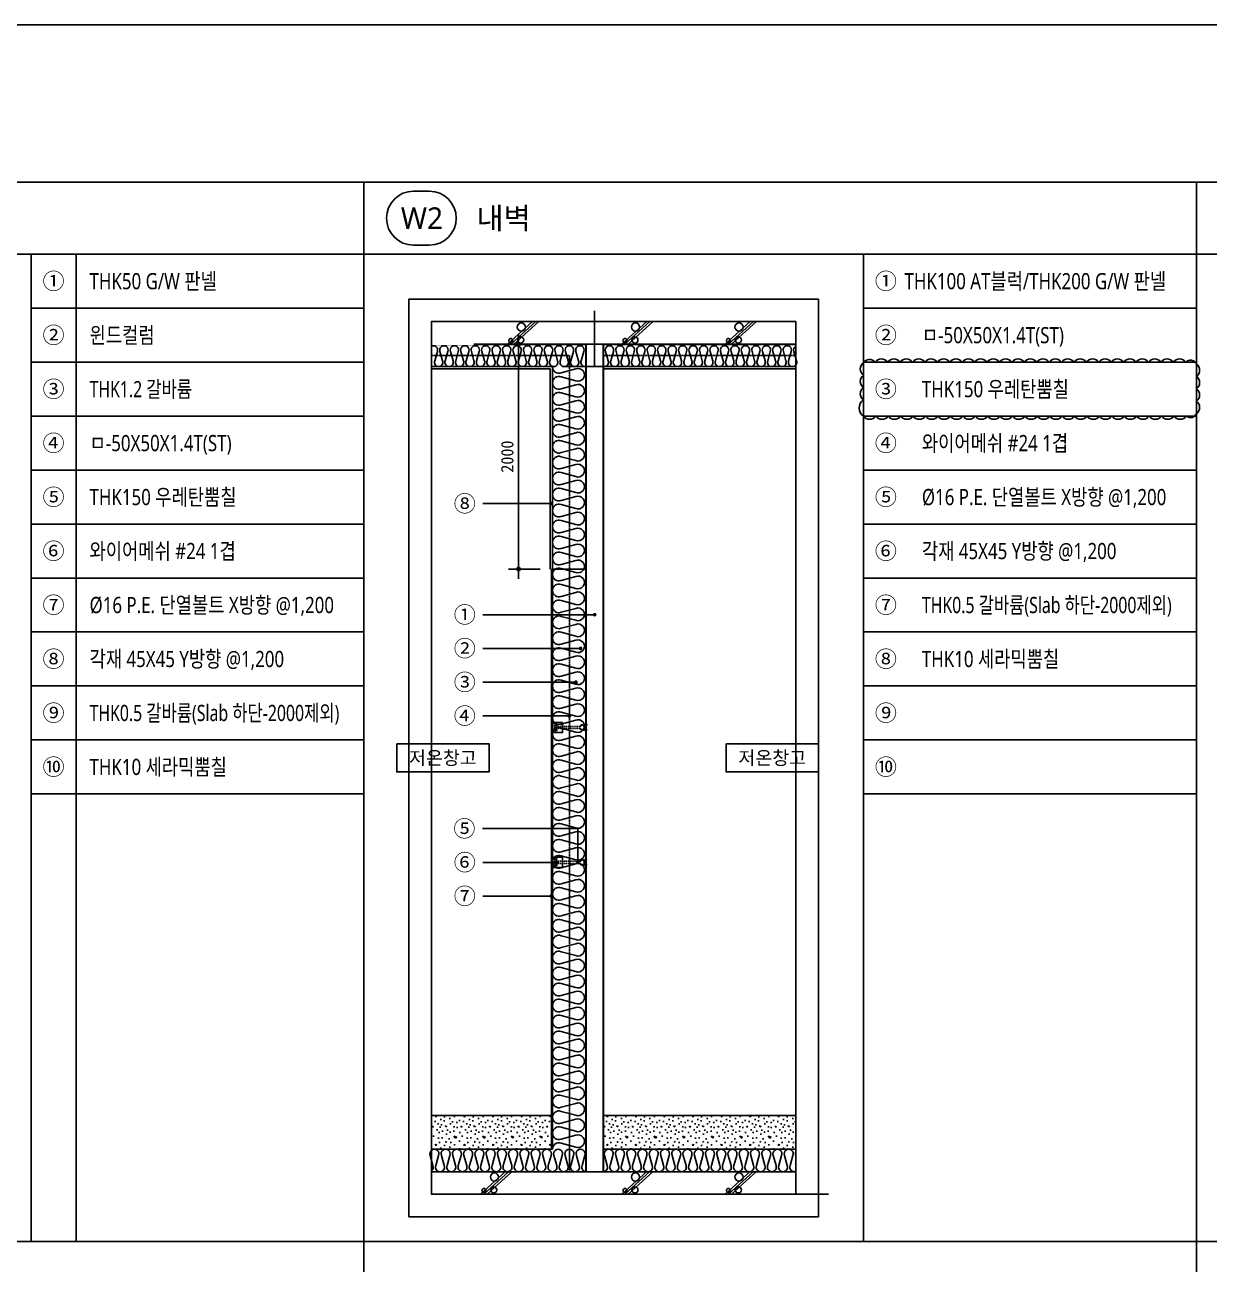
# Model space of a CAD drawing. Header units: millimetres. Extents: x 1008970 to 1091919, y 939088 to 948574.
# Drawn here: x 1048671 to 1053438, y 943352 to 948343 of the extents above; entities that cross this region are included whole.
import ezdxf
from ezdxf.enums import TextEntityAlignment as Align

# ---------------------------------------------------------------- set-up
doc = ezdxf.new("R2010")
doc.units = ezdxf.units.MM
doc.header["$LTSCALE"] = 5
doc.header["$MEASUREMENT"] = 0
doc.header["$PDSIZE"] = -10
doc.linetypes.add('HIDDEN', pattern=[0.375, 0.25, -0.125])
doc.linetypes.add('JIS_02_0.7', pattern=[1.35, 0.75, -0.6])
doc.layers.get('0').update_dxf_attribs({"linetype": 'CONTINUOUS'})
doc.layers.get('Defpoints').update_dxf_attribs({"color": 153, "linetype": 'CONTINUOUS'})
for name, color, linetype in [('0612_ACL WALL', 4, 'CONTINUOUS'), ('5TXT', 7, 'CONTINUOUS'), ('AA-AXIS-DIM7', 7, 'CONTINUOUS'), ('CON', 2, 'CONTINUOUS'), ('DIM', 7, 'CONTINUOUS'), ('FIN', 5, 'CONTINUOUS'), ('HATCH', 9, 'CONTINUOUS'), ('TEXT', 7, 'CONTINUOUS'), ('WALL3', 3, 'CONTINUOUS'), ('단열재', 11, 'CONTINUOUS'), ('볼트', 253, 'JIS_02_0.7')]:
    doc.layers.add(name, color=color, linetype=linetype)
doc.layers.add('REV-202205', color=20, linetype='CONTINUOUS', lineweight=25)
doc.styles.add('MG', font='malgun.ttf')
doc.styles.add('돋움', font='')
doc.styles.add('맑은고딕', font='malgun.ttf')
doc.styles.add('한글', font='malgun.ttf')
doc.styles.get('돋움').set_extended_font_data('DotumChe')
doc.dimstyles.new('DIM_5', dxfattribs={"dimscale": 5, "dimtxt": 3, "dimasz": 1, "dimexe": 2, "dimexo": 2, "dimgap": 1, "dimtad": 1, "dimdec": 0, "dimzin": 0, "dimdsep": 46, "dimtxsty": 'MG', "dimblk1": 'DIMDOT', "dimblk2": 'DIMDOT', "dimsah": 1, "dimcen": 0.09, "dimdle": 2, "dimclrd": 7, "dimclre": 7, "dimclrt": 3, "dimadec": 0, "dimazin": 0, "dimtfac": 1, "dimtdec": 0, "dimtix": 1, "dimtmove": 2, "dimatfit": 3, "dimldrblk": 'DIMDOT', "dimfxl": 2, "dimtolj": 1, "dimtzin": 0, "dimarcsym": 0})
doc.dimstyles.new('SDIM', dxfattribs={"dimscale": 10, "dimtxt": 2.5, "dimasz": 1, "dimexe": 2, "dimexo": 2, "dimgap": 1, "dimtad": 1, "dimdsep": 46, "dimtxsty": '돋움', "dimblk1": '_RXDOT', "dimblk2": '_RXDOT', "dimsah": 1, "dimcen": 3, "dimclrd": 7, "dimclre": 7, "dimclrt": 3, "dimadec": 0, "dimazin": 0, "dimtfac": 1, "dimtix": 1, "dimtmove": 2, "dimatfit": 3, "dimfxl": 1, "dimtolj": 1, "dimtzin": 0, "dimarcsym": 0})
pattern_1 = [(0, (1041713.54, 997929.28), (0, 114.99414), [0, -114.99414]), (0, (1041714.69, 997889.03), (0, 114.99414), [0, -114.99414]), (0, (1041718.14, 997951.13), (0, 114.99414), [0, -114.99414]), (338.1986, (1041658.346, 997915.479), (344.9824405, -114.994126), [12.38521, -606.87718]), (216.8699, (1041669.846, 997910.879), (344.9824, 229.988287), [5.7497, -569.22098]), (130.6013, (1041665.246, 997907.429), (574.9707303, -689.9647053), [10.60188, -1049.59162]), (206.5651, (1041627.3, 997893.63), (-114.99404, -114.994287), [2.57138, -254.56332]), (326.3099, (1041624.998, 997892.48), (229.988222, -114.99429), [4.14623, -410.4711]), (108.4349, (1041628.448, 997890.18), (-114.993953, 229.988323), [3.63646, -360.00697]), (225, (1041700.89, 997882.13), (-2e-14, -114.99417), [4.87874, -157.74746]), (0, (1041697.44, 997878.68), (114.99414, 114.99414), [6.89965, -108.0945]), (135, (1041704.34, 997878.68), (-114.99417, 8e-15), [4.87874, -157.74746]), (251.5651, (1041687.095, 997955.727), (114.993953, 229.988323), [3.63646, -360.00697]), (0, (1041685.94, 997952.28), (114.99414, 114.99414), [5.7497, -109.24443]), (143.1301, (1041691.694, 997952.277), (-344.9824, 229.988287), [5.7497, -569.22098]), (213.6901, (1041626.148, 997956.876), (229.988222, 114.99429), [4.14623, -410.4711]), (341.5651, (1041622.698, 997954.577), (-229.988323, 114.993953), [7.27292, -356.3705]), (126.8699, (1041629.598, 997952.277), (229.988287, -344.9824), [5.7497, -569.22098]), (0, (1041659.5, 997952.28), (0, 114.99414), [0, -114.99414]), (0, (1041628.45, 997922.38), (0, 114.99414), [0, -114.99414]), (0, (1041660.65, 997879.83), (0, 114.99414), [0, -114.99414]), (0, (1041691.7, 997915.48), (0, 114.99414), [0, -114.99414]), (0, (1041658.35, 997935.03), (0, 114.99414), [0, -114.99414]), (0, (1041633.05, 997938.48), (0, 114.99414), [0, -114.99414]), (0, (1041643.4, 997931.58), (0, 114.99414), [0, -114.99414]), (0, (1041638.8, 997903.98), (0, 114.99414), [0, -114.99414]), (0, (1041611.2, 997908.58), (0, 114.99414), [0, -114.99414]), (0, (1041612.35, 997935.03), (0, 114.99414), [0, -114.99414]), (0, (1041608.9, 997960.33), (0, 114.99414), [0, -114.99414]), (0, (1041644.55, 997964.93), (0, 114.99414), [0, -114.99414]), (0, (1041669.85, 997969.53), (0, 114.99414), [0, -114.99414]), (0, (1041710.09, 997964.93), (0, 114.99414), [0, -114.99414]), (0, (1041682.5, 997929.28), (0, 114.99414), [0, -114.99414]), (0, (1041671, 997949.98), (0, 114.99414), [0, -114.99414]), (0, (1041680.2, 997894.78), (0, 114.99414), [0, -114.99414]), (0, (1041645.7, 997889.03), (0, 114.99414), [0, -114.99414]), (0, (1041680.2, 997863.73), (0, 114.99414), [0, -114.99414]), (0, (1041642.25, 997870.63), (0, 114.99414), [0, -114.99414]), (0, (1041605.45, 997867.18), (0, 114.99414), [0, -114.99414]), (0, (1041619.25, 997861.43), (0, 114.99414), [0, -114.99414]), (0, (1041620.4, 997877.53), (0, 114.99414), [0, -114.99414]), (0, (1041697.44, 997859.13), (0, 114.99414), [0, -114.99414]), (0, (1041711.24, 997906.28), (0, 114.99414), [0, -114.99414]), (0, (1041705.49, 997940.78), (0, 114.99414), [0, -114.99414]), (0, (1041652.6, 997857.98), (0, 114.99414), [0, -114.99414])]

# ---------------------------------------------------------------- blocks, each defined once
blk = doc.blocks.new('DIMDOT')
at = {"linetype": 'Continuous'}
blk.add_line((-2, 0), (2, 0), dxfattribs=at)
for radius in [0.5, 0.25]:
    blk.add_circle((0, 0), radius, dxfattribs=at)
blk = doc.blocks.new('zw$8367')
blk.add_line((1287, 5), (1287, 369))
blk.add_lwpolyline([(913, 374), (1287, 374), (1287, 0), (913, 0)], close=True)
at = {"layer": '볼트'}
for p, q in [((16, 292), (121, 284)), ((16, 268), (235, 268)), ((16, 106), (235, 106)), ((16, 82), (121, 90)), ((40, 243), (40, 131)), ((121, 284), (235, 284)), ((121, 203), (121, 171)), ((121, 90), (235, 90)), ((186, 106), (235, 106)), ((261, 228), (1125, 228)), ((261, 146), (1125, 146)), ((1125, 321), (1125, 53)), ((1125, 236), (1206, 236)), ((1125, 146), (1125, 228)), ((1125, 138), (1206, 138)), ((1133, 329), (1279, 329)), ((1133, 45), (1279, 45)), ((1141, 329), (1141, 45)), ((1157, 329), (1157, 45)), ((1173, 329), (1173, 45)), ((1190, 329), (1190, 45)), ((1206, 329), (1206, 45)), ((1206, 232), (1279, 232)), ((1206, 142), (1279, 142)), ((1287, 321), (1287, 240)), ((1287, 134), (1287, 53))]:
    blk.add_line(p, q, dxfattribs=at)
for centre, radius, start, end in [((16, 276), 16.2, 90, 165.5225), ((16, 284), 16.2, 194.4775, 270), ((16, 90), 16.2, 90, 165.5225), ((16, 98), 16.2, 194.4775, 270), ((64, 243), 24.3, 78.463, 180), ((64, 131), 24.3, 180, 281.537), ((56, 203), 64.9, 0, 78.463), ((56, 171), 64.9, 281.537, 0), ((186, 203), 64.9, 33.0557, 180), ((186, 171), 64.9, 180, 326.9443), ((235, 276), 8.11, 0, 90), ((235, 276), 8.11, 270, 0), ((235, 98), 8.11, 0, 90), ((235, 98), 8.11, 270, 0), ((261, 252), 24.3, 213.0557, 270), ((261, 122), 24.3, 90, 146.9443), ((1133, 321), 8.11, 90, 180), ((1133, 53), 8.11, 180, 270), ((1279, 321), 8.11, 0, 90), ((1279, 240), 8.11, 270, 0), ((1279, 134), 8.11, 0, 90), ((1279, 53), 8.11, 270, 0)]:
    blk.add_arc(centre, radius, start, end, dxfattribs=at)
blk = doc.blocks.new('_RXDOT')
at = {"color": 0, "linetype": 'ByBlock'}
blk.add_line((-1, 0), (2, 0), dxfattribs=at)
at = {"color": 0, "linetype": 'ByBlock', "const_width": 0.5}
blk.add_lwpolyline([(-0.25, 0, 1), (0.25, 0, 1)], format="xyb", close=True, dxfattribs=at)
blk = doc.blocks.new('*D29')
at = {"layer": 'Defpoints', "color": 0, "transparency": 16777216}
for p in [(1050658.1, 947056.8), (1050785.8, 947056.8), (1050785.8, 946151.3)]:
    blk.add_point(p, dxfattribs=at)
at = {"layer": 'DIM', "color": 7, "lineweight": -2, "transparency": 16777216}
for p, q in [((1050745.8, 947056.8), (1050618.1, 947056.8)), ((1050658.1, 946171.3), (1050658.1, 947036.8)), ((1050745.8, 946151.3), (1050618.1, 946151.3))]:
    blk.add_line(p, q, dxfattribs=at)
at = {"layer": 'DIM', "color": 7, "lineweight": -2, "transparency": 16777216, "xscale": 20, "yscale": 20, "zscale": 20}
for p, rotation in [((1050658.1, 947056.8), 90), ((1050658.1, 946151.3), 270)]:
    blk.add_blockref('_RXDOT', p, dxfattribs=dict(at, rotation=rotation))
at = {"layer": 'DIM', "color": 3, "transparency": 16777216, "insert": (1050613, 946604), "char_height": 50, "attachment_point": 5, "rotation": 90, "style": '돋움'}
blk.add_mtext('\\A1;2000', dxfattribs=at)

msp = doc.modelspace()

# ---------------------------------------------------------------- hatches: boundary and pattern name
at = {"layer": 'HATCH'}
h = msp.add_hatch(dxfattribs=at)
h.set_pattern_fill('CONC', color=256, scale=4.527328)
h.set_pattern_definition(pattern_1)
h.paths.add_polyline_path([(1050307.722, 943951.005), (1050307.722, 943815.185), (1050790.285, 943815.185), (1050790.285, 943951.005)])
h = msp.add_hatch(dxfattribs=at)
h.set_pattern_fill('CONC', color=256, scale=4.527328)
h.set_pattern_definition(pattern_1)
h.paths.add_polyline_path([(1051774.576, 943815.185), (1051774.576, 943951.005), (1051003.069, 943951.005), (1051003.069, 943815.185)])

# ---------------------------------------------------------------- linework, layer by layer
for p, q in [((1056967.213, 948342.513), (1042570.333, 948342.513)), ((1048695.993, 947418.938), (1048695.993, 943443.944)), ((1048877.086, 947418.938), (1048877.086, 943443.944)), ((1052046.216, 947418.938), (1052046.216, 943443.944)), ((1048695.993, 947201.626), (1050036.082, 947201.626)), ((1052046.216, 947201.626), (1053386.305, 947201.626)), ((1048695.993, 946984.314), (1050036.082, 946984.314)), ((1052046.216, 946984.314), (1053386.305, 946984.314)), ((1048695.993, 946767.003), (1050036.082, 946767.003)), ((1052046.216, 946767.003), (1053386.305, 946767.003)), ((1048695.993, 946549.691), (1050036.082, 946549.691)), ((1052046.216, 946549.691), (1053386.305, 946549.691)), ((1048695.993, 946332.379), (1050036.082, 946332.379)), ((1052046.216, 946332.379), (1053386.305, 946332.379)), ((1048695.993, 946115.067), (1050036.082, 946115.067)), ((1052046.216, 946115.067), (1053386.305, 946115.067)), ((1048695.993, 945897.756), (1050036.082, 945897.756)), ((1052046.216, 945897.756), (1053386.305, 945897.756)), ((1048695.993, 945680.444), (1050036.082, 945680.444)), ((1052046.216, 945680.444), (1053386.305, 945680.444)), ((1048695.993, 945463.132), (1050036.082, 945463.132)), ((1052046.216, 945463.132), (1053386.305, 945463.132)), ((1048695.993, 945245.82), (1050036.082, 945245.82)), ((1052046.216, 945245.82), (1053386.305, 945245.82))]:
    msp.add_line(p, q)
for points in [[(1056736.528, 939179.201), (1042864.794, 939179.201), (1042864.794, 947708.687), (1056736.528, 947708.687)], [(1050167.776, 945446.935), (1050539.252, 945446.935), (1050539.252, 945334.455), (1050167.776, 945334.455)], [(1051493.647, 945446.935), (1051865.123, 945446.935), (1051865.123, 945334.455), (1051493.647, 945334.455)]]:
    msp.add_lwpolyline(points, close=True)
at = {"color": 6, "const_width": 0.905}
for points in [[(1050926.105, 943724.638), (1050926.105, 947052.224), (1050307.722, 947052.224)], [(1051003.069, 943724.638), (1051003.069, 947052.224), (1051774.576, 947052.224)]]:
    msp.add_lwpolyline(points, dxfattribs=at)
at = {"layer": '0612_ACL WALL', "linetype": 'ByBlock'}
for p, q in [((1050930.632, 947056.752), (1050930.632, 943724.638)), ((1050998.542, 947056.752), (1050998.542, 943724.638)), ((1050307.722, 943951.005), (1050790.285, 943951.005)), ((1051774.576, 943951.005), (1051003.069, 943951.005))]:
    msp.add_line(p, q, dxfattribs=at)
at = {"layer": '5TXT'}
for p, q in [((1050036.082, 947708.687), (1050036.082, 939179.201)), ((1053386.305, 939179.201), (1053386.305, 947708.687)), ((1042864.794, 947418.938), (1056736.528, 947418.938)), ((1043335.636, 943443.944), (1056736.528, 943443.944))]:
    msp.add_line(p, q, dxfattribs=at)
at = {"layer": 'CON', "ltscale": 5}
for p, q in [((1050477.899, 947056.752), (1051774.576, 947056.752)), ((1051774.576, 943724.638), (1050307.722, 943724.638))]:
    msp.add_line(p, q, dxfattribs=at)
at = {"layer": 'Defpoints'}
for p, q in [((1050964.184, 946966.205), (1050964.184, 947190.368)), ((1051134.362, 946966.205), (1050834.159, 946966.205)), ((1051905.232, 943634.092), (1050760.455, 943634.092))]:
    msp.add_line(p, q, dxfattribs=at)
at = {"layer": 'Defpoints', "color": 139}
for points in [[(1051865.123, 947237.845), (1050217.175, 947237.845), (1050217.175, 943543.545), (1051865.123, 943543.545)], [(1051774.576, 947147.298), (1050307.722, 947147.298), (1050307.722, 943634.092), (1051774.576, 943634.092)]]:
    msp.add_lwpolyline(points, close=True, dxfattribs=at)
at = {"layer": 'FIN'}
for p, q in [((1050785.757, 946957.15), (1050307.722, 946957.15)), ((1050785.757, 946957.15), (1050785.757, 946151.286)), ((1051003.069, 946957.15), (1051774.576, 946957.15))]:
    msp.add_line(p, q, dxfattribs=at)
at = {"layer": 'HATCH'}
for p, q in [((1050613.702, 947056.752), (1050714.31, 947147.298)), ((1050626.508, 947056.752), (1050727.115, 947147.298)), ((1050639.313, 947056.752), (1050739.92, 947147.298)), ((1051073.259, 947056.752), (1051173.866, 947147.298)), ((1051086.064, 947056.752), (1051186.671, 947147.298)), ((1051098.869, 947056.752), (1051199.476, 947147.298)), ((1051489.787, 947056.752), (1051590.394, 947147.298)), ((1051502.592, 947056.752), (1051603.199, 947147.298)), ((1051515.397, 947056.752), (1051616.004, 947147.298)), ((1050505.59, 943634.667), (1050606.198, 943725.214)), ((1050518.395, 943634.667), (1050619.003, 943725.214)), ((1050531.201, 943634.667), (1050631.808, 943725.214)), ((1051073.259, 943634.667), (1051173.866, 943725.214)), ((1051086.064, 943634.667), (1051186.671, 943725.214)), ((1051098.869, 943634.667), (1051199.476, 943725.214)), ((1051489.787, 943634.667), (1051590.394, 943725.214)), ((1051502.592, 943634.667), (1051603.199, 943725.214)), ((1051515.397, 943634.667), (1051616.004, 943725.214))]:
    msp.add_line(p, q, dxfattribs=at)
for centre, radius in [((1050669.313, 947125.57), 16.298), ((1051128.869, 947125.57), 16.298), ((1051545.397, 947125.57), 16.298), ((1050626.875, 947071.331), 8.149), ((1050666.864, 947073.37), 12.224), ((1051086.431, 947071.331), 8.149), ((1051126.421, 947073.37), 12.224), ((1051502.959, 947071.331), 8.149), ((1051542.949, 947073.37), 12.224), ((1050561.201, 943703.485), 16.298), ((1051128.869, 943703.485), 16.298), ((1051545.397, 943703.485), 16.298), ((1050518.763, 943649.246), 8.149), ((1050558.752, 943651.285), 12.224), ((1051086.431, 943649.246), 8.149), ((1051126.421, 943651.285), 12.224), ((1051502.959, 943649.246), 8.149), ((1051542.949, 943651.285), 12.224)]:
    msp.add_circle(centre, radius, dxfattribs=at)
at = {"layer": 'REV-202205'}
msp.add_lwpolyline([(1052046.216, 946767.003, 0.52056705), (1052096.216, 946767.003, 0.52056705), (1052146.216, 946767.003, 0.52056705), (1052196.216, 946767.003, 0.52056705), (1052246.216, 946767.003, 0.52056705), (1052296.216, 946767.003, 0.52056705), (1052346.216, 946767.003, 0.52056705), (1052396.216, 946767.003, 0.52056705), (1052446.216, 946767.003, 0.52056705), (1052496.216, 946767.003, 0.52056705), (1052546.216, 946767.003, 0.52056705), (1052596.216, 946767.003, 0.52056705), (1052646.216, 946767.003, 0.52056705), (1052696.216, 946767.003, 0.52056705), (1052746.216, 946767.003, 0.52056705), (1052796.216, 946767.003, 0.52056705), (1052846.216, 946767.003, 0.52056705), (1052896.216, 946767.003, 0.52056705), (1052946.216, 946767.003, 0.52056705), (1052996.216, 946767.003, 0.52056705), (1053046.216, 946767.003, 0.52056705), (1053096.216, 946767.003, 0.52056705), (1053146.216, 946767.003, 0.52056705), (1053196.216, 946767.003, 0.52056705), (1053246.216, 946767.003, 0.52056705), (1053296.216, 946767.003, 0.52056705), (1053346.216, 946767.003, 0.52056705), (1053386.305, 946776.914, 0.52056705), (1053386.305, 946826.914, 0.52056705), (1053386.305, 946876.914, 0.52056705), (1053386.305, 946926.914, 0.52056705), (1053386.305, 946976.914, 0.52056705), (1053343.706, 946984.314, 0.52056705), (1053293.706, 946984.314, 0.52056705), (1053243.706, 946984.314, 0.52056705), (1053193.706, 946984.314, 0.52056705), (1053143.706, 946984.314, 0.52056705), (1053093.706, 946984.314, 0.52056705), (1053043.706, 946984.314, 0.52056705), (1052993.706, 946984.314, 0.52056705), (1052943.706, 946984.314, 0.52056705), (1052893.706, 946984.314, 0.52056705), (1052843.706, 946984.314, 0.52056705), (1052793.706, 946984.314, 0.52056705), (1052743.706, 946984.314, 0.52056705), (1052693.706, 946984.314, 0.52056705), (1052643.706, 946984.314, 0.52056705), (1052593.706, 946984.314, 0.52056705), (1052543.706, 946984.314, 0.52056705), (1052493.706, 946984.314, 0.52056705), (1052443.706, 946984.314, 0.52056705), (1052393.706, 946984.314, 0.52056705), (1052343.706, 946984.314, 0.52056705), (1052293.706, 946984.314, 0.52056705), (1052243.706, 946984.314, 0.52056705), (1052193.706, 946984.314, 0.52056705), (1052143.706, 946984.314, 0.52056705), (1052093.706, 946984.314, 0.52056705), (1052046.216, 946981.804, 0.52056705), (1052046.216, 946931.804, 0.52056705), (1052046.216, 946881.804, 0.52056705), (1052046.216, 946831.804, 0.52056705)], format="xyb", close=True, dxfattribs=at)
at = {"layer": 'TEXT'}
msp.add_lwpolyline([(1050298.814, 947455.157, 1), (1050298.814, 947672.468), (1050235.284, 947672.468, 1), (1050235.284, 947455.157)], format="xyb", close=True, dxfattribs=at)
at = {"layer": 'WALL3'}
for q in [(1050790.285, 943815.185), (1050930.632, 946151.286)]:
    msp.add_line((1050790.285, 946151.286), q, dxfattribs=at)
at = {"layer": 'WALL3', "linetype": 'HIDDEN'}
for points in [[(1050307.722, 947011.478), (1050862.722, 947011.478), (1050862.722, 943724.638)], [(1051774.576, 947011.478), (1051003.069, 947011.478)]]:
    msp.add_lwpolyline(points, dxfattribs=at)
at = {"layer": '단열재'}
for p, q in [((1050477.899, 947056.752), (1050998.542, 947056.752)), ((1050794.812, 946966.205), (1050307.722, 946966.205)), ((1050794.812, 946966.205), (1050794.812, 943815.185)), ((1051134.362, 946966.205), (1051774.576, 946966.205)), ((1050307.722, 943815.185), (1050794.812, 943815.185)), ((1051774.576, 943815.185), (1051003.069, 943815.185)), ((1050873.638, 943724.638), (1050828.364, 943724.638))]:
    msp.add_line(p, q, dxfattribs=at)
for points in [[(1050926.105, 946966.205, -0.52485566), (1050910.358, 946989.026), (1050920.799, 947027.593, 1.44919786), (1050889.306, 947027.593), (1050899.747, 946989.026, -0.52485566), (1050884, 946966.205, -0.52485566), (1050868.253, 946989.026), (1050878.695, 947027.593, 1.44919786), (1050847.201, 947027.593), (1050857.643, 946989.026, -0.52485566), (1050841.896, 946966.205, -0.52485566), (1050826.149, 946989.026), (1050836.591, 947027.593, 1.44919786), (1050805.097, 947027.593), (1050815.539, 946989.026, -0.52485566), (1050799.792, 946966.205, -0.52485566), (1050784.045, 946989.026), (1050794.487, 947027.593, 1.44919786), (1050762.993, 947027.593), (1050773.435, 946989.026, -0.52485566), (1050757.688, 946966.205, -0.52485566), (1050741.941, 946989.026), (1050752.383, 947027.593, 1.44919786), (1050720.889, 947027.593), (1050731.331, 946989.026, -0.52485566), (1050715.584, 946966.205, -0.52485566), (1050699.837, 946989.026), (1050710.279, 947027.593, 1.44919786), (1050678.785, 947027.593), (1050689.227, 946989.026, -0.52485566), (1050673.48, 946966.205, -0.52485566), (1050657.733, 946989.026), (1050668.175, 947027.593, 1.44919786), (1050636.681, 947027.593), (1050647.122, 946989.026, -0.52485566), (1050631.376, 946966.205, -0.52485566), (1050615.629, 946989.026), (1050626.07, 947027.593, 1.44919786), (1050594.576, 947027.593), (1050605.018, 946989.026, -0.52485566), (1050589.271, 946966.205, -0.52485566), (1050573.524, 946989.026), (1050583.966, 947027.593, 1.44919786), (1050552.472, 947027.593), (1050562.914, 946989.026, -0.52485566), (1050547.167, 946966.205, -0.52485566), (1050531.42, 946989.026), (1050541.862, 947027.593, 1.44919786), (1050510.368, 947027.593), (1050520.81, 946989.026, -0.52485566), (1050505.063, 946966.205, -0.52485566), (1050489.316, 946989.026), (1050499.758, 947027.593, 1.44919786), (1050468.264, 947027.593), (1050478.706, 946989.026, -0.52485566), (1050462.959, 946966.205, -0.52485566), (1050447.212, 946989.026), (1050457.654, 947027.593, 1.44919786), (1050426.16, 947027.593), (1050436.602, 946989.026, -0.52485566), (1050420.855, 946966.205, -0.52485566), (1050405.108, 946989.026), (1050415.55, 947027.593, 1.44919786), (1050384.056, 947027.593), (1050394.498, 946989.026, -0.52485566), (1050378.751, 946966.205, -0.52485566), (1050363.004, 946989.026), (1050373.445, 947027.593, 1.44919786), (1050341.952, 947027.593), (1050352.393, 946989.026, -0.52485566), (1050336.646, 946966.205, -0.52485566), (1050320.899, 946989.026), (1050331.341, 947027.593, 0.69147726), (1050307.722, 947048.46, 0.69147726)], [(1051003.069, 946966.205, 0.52485566), (1051018.816, 946989.026), (1051008.374, 947027.593, -1.44919786), (1051039.868, 947027.593), (1051029.426, 946989.026, 0.52485566), (1051045.173, 946966.205, 0.52485566), (1051060.92, 946989.026), (1051050.478, 947027.593, -1.44919786), (1051081.972, 947027.593), (1051071.53, 946989.026, 0.52485566), (1051087.277, 946966.205, 0.52485566), (1051103.024, 946989.026), (1051092.583, 947027.593, -1.44919786), (1051124.076, 947027.593), (1051113.635, 946989.026, 0.52485566), (1051129.382, 946966.205, 0.52485566), (1051145.129, 946989.026), (1051134.687, 947027.593, -1.44919786), (1051166.181, 947027.593), (1051155.739, 946989.026, 0.52485566), (1051171.486, 946966.205, 0.52485566), (1051187.233, 946989.026), (1051176.791, 947027.593, -1.44919786), (1051208.285, 947027.593), (1051197.843, 946989.026, 0.52485566), (1051213.59, 946966.205, 0.52485566), (1051229.337, 946989.026), (1051218.895, 947027.593, -1.44919786), (1051250.389, 947027.593), (1051239.947, 946989.026, 0.52485566), (1051255.694, 946966.205, 0.52485566), (1051271.441, 946989.026), (1051260.999, 947027.593, -1.44919786), (1051292.493, 947027.593), (1051282.051, 946989.026, 0.52485566), (1051297.798, 946966.205, 0.52485566), (1051313.545, 946989.026), (1051303.103, 947027.593, -1.44919786), (1051334.597, 947027.593), (1051324.155, 946989.026, 0.52485566), (1051339.902, 946966.205, 0.52485566), (1051355.649, 946989.026), (1051345.207, 947027.593, -1.44919786), (1051376.701, 947027.593), (1051366.26, 946989.026, 0.52485566), (1051382.007, 946966.205, 0.52485566), (1051397.753, 946989.026), (1051387.312, 947027.593, -1.44919786), (1051418.806, 947027.593), (1051408.364, 946989.026, 0.52485566), (1051424.111, 946966.205, 0.52485566), (1051439.858, 946989.026), (1051429.416, 947027.593, -1.44919786), (1051460.91, 947027.593), (1051450.468, 946989.026, 0.52485566), (1051466.215, 946966.205, 0.52485566), (1051481.962, 946989.026), (1051471.52, 947027.593, -1.44919786), (1051503.014, 947027.593), (1051492.572, 946989.026, 0.52485566), (1051508.319, 946966.205, 0.52485566), (1051524.066, 946989.026), (1051513.624, 947027.593, -1.44919786), (1051545.118, 947027.593), (1051534.676, 946989.026, 0.52485566), (1051550.423, 946966.205, 0.52485566), (1051566.17, 946989.026), (1051555.728, 947027.593, -1.44919786), (1051587.222, 947027.593), (1051576.78, 946989.026, 0.52485566), (1051592.527, 946966.205, 0.52485566), (1051608.274, 946989.026), (1051597.832, 947027.593, -1.44919786), (1051629.326, 947027.593), (1051618.884, 946989.026, 0.52485566), (1051634.631, 946966.205, 0.52485566), (1051650.378, 946989.026), (1051639.937, 947027.593, -1.44919786), (1051671.43, 947027.593), (1051660.989, 946989.026, 0.52485566), (1051676.736, 946966.205, 0.52485566), (1051692.483, 946989.026), (1051682.041, 947027.593, -1.44919786), (1051713.535, 947027.593), (1051703.093, 946989.026, 0.52485566), (1051718.84, 946966.205, 0.52485566), (1051734.587, 946989.026), (1051724.145, 947027.593, -1.44919786), (1051755.639, 947027.593), (1051745.197, 946989.026, 0.52485566), (1051760.944, 946966.205, 0.52485566), (1051776.691, 946989.026), (1051766.249, 947027.593, -0.3871127), (1051774.576, 947048.691, -0.3871127)], [(1050794.812, 943815.185, -0.52485566), (1050829.656, 943839.228), (1050888.544, 943823.285, 1.44919786), (1050888.544, 943871.372), (1050829.656, 943855.429, -0.52485566), (1050794.812, 943879.473, -0.52485566), (1050829.656, 943903.516), (1050888.544, 943887.573, 1.44919786), (1050888.544, 943935.661), (1050829.656, 943919.717, -0.52485566), (1050794.812, 943943.761, -0.52485566), (1050829.656, 943967.805), (1050888.544, 943951.861, 1.44919786), (1050888.544, 943999.949), (1050829.656, 943984.005, -0.52485566), (1050794.812, 944008.049, -0.52485566), (1050829.656, 944032.093), (1050888.544, 944016.149, 1.44919786), (1050888.544, 944064.237), (1050829.656, 944048.293, -0.52485566), (1050794.812, 944072.337, -0.52485566), (1050829.656, 944096.381), (1050888.544, 944080.437, 1.44919786), (1050888.544, 944128.525), (1050829.656, 944112.581, -0.52485566), (1050794.812, 944136.625, -0.52485566), (1050829.656, 944160.669), (1050888.544, 944144.725, 1.44919786), (1050888.544, 944192.813), (1050829.656, 944176.869, -0.52485566), (1050794.812, 944200.913, -0.52485566), (1050829.656, 944224.957), (1050888.544, 944209.013, 1.44919786), (1050888.544, 944257.101), (1050829.656, 944241.157, -0.52485566), (1050794.812, 944265.201, -0.52485566), (1050829.656, 944289.245), (1050888.544, 944273.301, 1.44919786), (1050888.544, 944321.389), (1050829.656, 944305.445, -0.52485566), (1050794.812, 944329.489, -0.52485566), (1050829.656, 944353.533), (1050888.544, 944337.589, 1.44919786), (1050888.544, 944385.677), (1050829.656, 944369.734, -0.52485566), (1050794.812, 944393.777, -0.52485566), (1050829.656, 944417.821), (1050888.544, 944401.878, 1.44919786), (1050888.544, 944449.965), (1050829.656, 944434.022, -0.52485566), (1050794.812, 944458.065, -0.52485566), (1050829.656, 944482.109), (1050888.544, 944466.166, 1.44919786), (1050888.544, 944514.253), (1050829.656, 944498.31, -0.52485566), (1050794.812, 944522.353, -0.52485566), (1050829.656, 944546.397), (1050888.544, 944530.454, 1.44919786), (1050888.544, 944578.541), (1050829.656, 944562.598, -0.52485566), (1050794.812, 944586.641, -0.52485566), (1050829.656, 944610.685), (1050888.544, 944594.742, 1.44919786), (1050888.544, 944642.829), (1050829.656, 944626.886, -0.52485566), (1050794.812, 944650.929, -0.52485566), (1050829.656, 944674.973), (1050888.544, 944659.03, 1.44919786), (1050888.544, 944707.117), (1050829.656, 944691.174, -0.52485566), (1050794.812, 944715.218, -0.52485566), (1050829.656, 944739.261), (1050888.544, 944723.318, 1.44919786), (1050888.544, 944771.405), (1050829.656, 944755.462, -0.52485566), (1050794.812, 944779.506, -0.52485566), (1050829.656, 944803.549), (1050888.544, 944787.606, 1.44919786), (1050888.544, 944835.693), (1050829.656, 944819.75, -0.52485566), (1050794.812, 944843.794, -0.52485566), (1050829.656, 944867.837), (1050888.544, 944851.894, 1.44919786), (1050888.544, 944899.981), (1050829.656, 944884.038, -0.52485566), (1050794.812, 944908.082, -0.52485566), (1050829.656, 944932.125), (1050888.544, 944916.182, 1.44919786), (1050888.544, 944964.269), (1050829.656, 944948.326, -0.52485566), (1050794.812, 944972.37, -0.52485566), (1050829.656, 944996.414), (1050888.544, 944980.47, 1.44919786), (1050888.544, 945028.558), (1050829.656, 945012.614, -0.52485566), (1050794.812, 945036.658, -0.52485566), (1050829.656, 945060.702), (1050888.544, 945044.758, 1.44919786), (1050888.544, 945092.846), (1050829.656, 945076.902, -0.52485566), (1050794.812, 945100.946, -0.52485566), (1050829.656, 945124.99), (1050888.544, 945109.046, 1.44919786), (1050888.544, 945157.134), (1050829.656, 945141.19, -0.52485566), (1050794.812, 945165.234, -0.52485566), (1050829.656, 945189.278), (1050888.544, 945173.334, 1.44919786), (1050888.544, 945221.422), (1050829.656, 945205.478, -0.52485566), (1050794.812, 945229.522, -0.52485566), (1050829.656, 945253.566), (1050888.544, 945237.622, 1.44919786), (1050888.544, 945285.71), (1050829.656, 945269.766, -0.52485566), (1050794.812, 945293.81, -0.52485566), (1050829.656, 945317.854), (1050888.544, 945301.91, 1.44919786), (1050888.544, 945349.998), (1050829.656, 945334.054, -0.52485566), (1050794.812, 945358.098, -0.52485566), (1050829.656, 945382.142), (1050888.544, 945366.198, 1.44919786), (1050888.544, 945414.286), (1050829.656, 945398.342, -0.52485566), (1050794.812, 945422.386, -0.52485566), (1050829.656, 945446.43), (1050888.544, 945430.487, 1.44919786), (1050888.544, 945478.574), (1050829.656, 945462.631, -0.52485566), (1050794.812, 945486.674, -0.52485566), (1050829.656, 945510.718), (1050888.544, 945494.775, 1.44919786), (1050888.544, 945542.862), (1050829.656, 945526.919, -0.52485566), (1050794.812, 945550.962, -0.52485566), (1050829.656, 945575.006), (1050888.544, 945559.063, 1.44919786), (1050888.544, 945607.15), (1050829.656, 945591.207, -0.52485566), (1050794.812, 945615.25, -0.52485566), (1050829.656, 945639.294), (1050888.544, 945623.351, 1.44919786), (1050888.544, 945671.438), (1050829.656, 945655.495, -0.52485566), (1050794.812, 945679.538, -0.52485566), (1050829.656, 945703.582), (1050888.544, 945687.639, 1.44919786), (1050888.544, 945735.726), (1050829.656, 945719.783, -0.52485566), (1050794.812, 945743.827, -0.52485566), (1050829.656, 945767.87), (1050888.544, 945751.927, 1.44919786), (1050888.544, 945800.014), (1050829.656, 945784.071, -0.52485566), (1050794.812, 945808.115, -0.52485566), (1050829.656, 945832.158), (1050888.544, 945816.215, 1.44919786), (1050888.544, 945864.302), (1050829.656, 945848.359, -0.52485566), (1050794.812, 945872.403, -0.52485566), (1050829.656, 945896.446), (1050888.544, 945880.503, 1.44919786), (1050888.544, 945928.59), (1050829.656, 945912.647, -0.52485566), (1050794.812, 945936.691, -0.52485566), (1050829.656, 945960.734), (1050888.544, 945944.791, 1.44919786), (1050888.544, 945992.878), (1050829.656, 945976.935, -0.52485566), (1050794.812, 946000.979, -0.52485566), (1050829.656, 946025.022), (1050888.544, 946009.079, 1.44919786), (1050888.544, 946057.167), (1050829.656, 946041.223, -0.52485566), (1050794.812, 946065.267, -0.52485566), (1050829.656, 946089.311), (1050888.544, 946073.367, 1.44919786), (1050888.544, 946121.455), (1050829.656, 946105.511, -0.52485566), (1050794.812, 946129.555, -0.52485566), (1050829.656, 946153.599), (1050888.544, 946137.655, 1.44919786), (1050888.544, 946185.743), (1050829.656, 946169.799, -0.52485566), (1050794.812, 946193.843, -0.52485566), (1050829.656, 946217.887), (1050888.544, 946201.943, 1.44919786), (1050888.544, 946250.031), (1050829.656, 946234.087, -0.52485566), (1050794.812, 946258.131, -0.52485566), (1050829.656, 946282.175), (1050888.544, 946266.231, 1.44919786), (1050888.544, 946314.319), (1050829.656, 946298.375, -0.52485566), (1050794.812, 946322.419, -0.52485566), (1050829.656, 946346.463), (1050888.544, 946330.519, 1.44919786), (1050888.544, 946378.607), (1050829.656, 946362.663, -0.52485566), (1050794.812, 946386.707, -0.52485566), (1050829.656, 946410.751), (1050888.544, 946394.807, 1.44919786), (1050888.544, 946442.895), (1050829.656, 946426.951, -0.52485566), (1050794.812, 946450.995, -0.52485566), (1050829.656, 946475.039), (1050888.544, 946459.095, 1.44919786), (1050888.544, 946507.183), (1050829.656, 946491.24, -0.52485566), (1050794.812, 946515.283, -0.52485566), (1050829.656, 946539.327), (1050888.544, 946523.384, 1.44919786), (1050888.544, 946571.471), (1050829.656, 946555.528, -0.52485566), (1050794.812, 946579.571, -0.52485566), (1050829.656, 946603.615), (1050888.544, 946587.672, 1.44919786), (1050888.544, 946635.759), (1050829.656, 946619.816, -0.52485566), (1050794.812, 946643.859, -0.52485566), (1050829.656, 946667.903), (1050888.544, 946651.96, 1.44919786), (1050888.544, 946700.047), (1050829.656, 946684.104, -0.52485566), (1050794.812, 946708.147, -0.52485566), (1050829.656, 946732.191), (1050888.544, 946716.248, 1.44919786), (1050888.544, 946764.335), (1050829.656, 946748.392, -0.52485566), (1050794.812, 946772.435, -0.52485566), (1050829.656, 946796.479), (1050888.544, 946780.536, 1.44919786), (1050888.544, 946828.623), (1050829.656, 946812.68, -0.52485566), (1050794.812, 946836.724, -0.52485566), (1050829.656, 946860.767), (1050888.544, 946844.824, 1.44919786), (1050888.544, 946892.911), (1050829.656, 946876.968, -0.52485566), (1050794.812, 946901.012, -0.52485566), (1050829.656, 946925.055), (1050888.544, 946909.112, 1.44919786), (1050888.544, 946957.199), (1050829.656, 946941.256, -0.52485566), (1050794.812, 946965.3, -0.00880334), (1050794.828, 946966.205, -0.00880334)], [(1050930.632, 943724.638, -0.52485566), (1050913.7, 943749.176), (1050924.927, 943790.647, 1.44919786), (1050891.063, 943790.647), (1050902.291, 943749.176, -0.52485566), (1050885.359, 943724.638, -0.52485566), (1050868.426, 943749.176), (1050879.654, 943790.647, 1.44919786), (1050845.79, 943790.647), (1050857.018, 943749.176, -0.52485566), (1050840.085, 943724.638, -0.52485566), (1050823.153, 943749.176), (1050834.381, 943790.647, 1.44919786), (1050800.516, 943790.647), (1050811.744, 943749.176, -0.52485566), (1050794.812, 943724.638, -0.52485566), (1050777.88, 943749.176), (1050789.108, 943790.647, 1.44919786), (1050755.243, 943790.647), (1050766.471, 943749.176, -0.52485566), (1050749.539, 943724.638, -0.52485566), (1050732.607, 943749.176), (1050743.834, 943790.647, 1.44919786), (1050709.97, 943790.647), (1050721.198, 943749.176, -0.52485566), (1050704.265, 943724.638, -0.52485566), (1050687.333, 943749.176), (1050698.561, 943790.647, 1.44919786), (1050664.697, 943790.647), (1050675.924, 943749.176, -0.52485566), (1050658.992, 943724.638, -0.52485566), (1050642.06, 943749.176), (1050653.288, 943790.647, 1.44919786), (1050619.423, 943790.647), (1050630.651, 943749.176, -0.52485566), (1050613.719, 943724.638, -0.52485566), (1050596.787, 943749.176), (1050608.014, 943790.647, 1.44919786), (1050574.15, 943790.647), (1050585.378, 943749.176, -0.52485566), (1050568.446, 943724.638, -0.52485566), (1050551.513, 943749.176), (1050562.741, 943790.647, 1.44919786), (1050528.877, 943790.647), (1050540.105, 943749.176, -0.52485566), (1050523.172, 943724.638, -0.52485566), (1050506.24, 943749.176), (1050517.468, 943790.647, 1.44919786), (1050483.604, 943790.647), (1050494.831, 943749.176, -0.52485566), (1050477.899, 943724.638, -0.52485566), (1050460.967, 943749.176), (1050472.195, 943790.647, 1.44919786), (1050438.33, 943790.647), (1050449.558, 943749.176, -0.52485566), (1050432.626, 943724.638, -0.52485566), (1050415.694, 943749.176), (1050426.921, 943790.647, 1.44919786), (1050393.057, 943790.647), (1050404.285, 943749.176, -0.52485566), (1050387.353, 943724.638, -0.52485566), (1050370.42, 943749.176), (1050381.648, 943790.647, 1.44919786), (1050347.784, 943790.647), (1050359.011, 943749.176, -0.52485566), (1050342.079, 943724.638, -0.52485566), (1050325.147, 943749.176), (1050336.375, 943790.647, 1.44919786), (1050302.51, 943790.647), (1050313.738, 943749.176, -0.33318487), (1050307.722, 943728.299, -0.33318487)], [(1050998.542, 943724.638, 0.52485566), (1051015.474, 943749.176), (1051004.246, 943790.647, -1.44919786), (1051038.111, 943790.647), (1051026.883, 943749.176, 0.52485566), (1051043.815, 943724.638, 0.52485566), (1051060.747, 943749.176), (1051049.52, 943790.647, -1.44919786), (1051083.384, 943790.647), (1051072.156, 943749.176, 0.52485566), (1051089.088, 943724.638, 0.52485566), (1051106.021, 943749.176), (1051094.793, 943790.647, -1.44919786), (1051128.657, 943790.647), (1051117.429, 943749.176, 0.52485566), (1051134.362, 943724.638, 0.52485566), (1051151.294, 943749.176), (1051140.066, 943790.647, -1.44919786), (1051173.931, 943790.647), (1051162.703, 943749.176, 0.52485566), (1051179.635, 943724.638, 0.52485566), (1051196.567, 943749.176), (1051185.339, 943790.647, -1.44919786), (1051219.204, 943790.647), (1051207.976, 943749.176, 0.52485566), (1051224.908, 943724.638, 0.52485566), (1051241.84, 943749.176), (1051230.613, 943790.647, -1.44919786), (1051264.477, 943790.647), (1051253.249, 943749.176, 0.52485566), (1051270.182, 943724.638, 0.52485566), (1051287.114, 943749.176), (1051275.886, 943790.647, -1.44919786), (1051309.75, 943790.647), (1051298.523, 943749.176, 0.52485566), (1051315.455, 943724.638, 0.52485566), (1051332.387, 943749.176), (1051321.159, 943790.647, -1.44919786), (1051355.024, 943790.647), (1051343.796, 943749.176, 0.52485566), (1051360.728, 943724.638, 0.52485566), (1051377.66, 943749.176), (1051366.433, 943790.647, -1.44919786), (1051400.297, 943790.647), (1051389.069, 943749.176, 0.52485566), (1051406.001, 943724.638, 0.52485566), (1051422.934, 943749.176), (1051411.706, 943790.647, -1.44919786), (1051445.57, 943790.647), (1051434.342, 943749.176, 0.52485566), (1051451.275, 943724.638, 0.52485566), (1051468.207, 943749.176), (1051456.979, 943790.647, -1.44919786), (1051490.843, 943790.647), (1051479.616, 943749.176, 0.52485566), (1051496.548, 943724.638, 0.52485566), (1051513.48, 943749.176), (1051502.252, 943790.647, -1.44919786), (1051536.117, 943790.647), (1051524.889, 943749.176, 0.52485566), (1051541.821, 943724.638, 0.52485566), (1051558.753, 943749.176), (1051547.526, 943790.647, -1.44919786), (1051581.39, 943790.647), (1051570.162, 943749.176, 0.52485566), (1051587.094, 943724.638, 0.52485566), (1051604.027, 943749.176), (1051592.799, 943790.647, -1.44919786), (1051626.663, 943790.647), (1051615.436, 943749.176, 0.52485566), (1051632.368, 943724.638, 0.52485566), (1051649.3, 943749.176), (1051638.072, 943790.647, -1.44919786), (1051671.937, 943790.647), (1051660.709, 943749.176, 0.52485566), (1051677.641, 943724.638, 0.52485566), (1051694.573, 943749.176), (1051683.345, 943790.647, -1.44919786), (1051717.21, 943790.647), (1051705.982, 943749.176, 0.52485566), (1051722.914, 943724.638, 0.52485566), (1051739.847, 943749.176), (1051728.619, 943790.647, -1.44919786), (1051762.483, 943790.647), (1051751.255, 943749.176, 0.52485566), (1051768.188, 943724.638, 0.09036306), (1051774.576, 943725.803, 0.09036306)], [(1051774.576, 943788.12), (1051773.892, 943790.647, -0.20800194), (1051774.576, 943805.074)]]:
    msp.add_lwpolyline(points, format="xyb", dxfattribs=at)

# ---------------------------------------------------------------- block references
at = {"layer": 'Defpoints', "xscale": -0.1089322188955256, "yscale": 0.1089322188955256, "zscale": 0.1089322188955256}
for p in [(1050934.991, 945493.071), (1050934.991, 944949.792)]:
    msp.add_blockref('zw$8367', p, dxfattribs=at)

# ---------------------------------------------------------------- texts
at = {"style": '한글'}
for s, p in [('W2', (1050184.358, 947563.812)), ('내벽', (1050488.815, 947563.812))]:
    msp.add_text(s, height=86.9247, dxfattribs=at).set_placement(p, align=Align.MIDDLE_LEFT)
for s, p in [('①', (1048786.539, 947310.282)), ('①', (1052136.762, 947310.282)), ('②', (1048786.539, 947092.97)), ('②', (1052136.762, 947092.97)), ('③', (1048786.539, 946875.659)), ('③', (1052136.762, 946875.659)), ('④', (1048786.539, 946658.347)), ('④', (1052136.762, 946658.347)), ('⑤', (1048786.539, 946441.035)), ('⑧', (1050441.68, 946414.585)), ('⑤', (1052136.762, 946441.035)), ('⑥', (1048786.539, 946223.723)), ('⑥', (1052136.762, 946223.723)), ('⑦', (1048786.539, 946006.412)), ('⑦', (1052136.762, 946006.412)), ('①', (1050441.68, 945967.391)), ('②', (1050441.68, 945831.572)), ('⑧', (1048786.539, 945789.1)), ('⑧', (1052136.762, 945789.1)), ('③', (1050441.68, 945695.752)), ('⑨', (1048786.539, 945571.788)), ('④', (1050441.68, 945559.932)), ('⑨', (1052136.762, 945571.788)), ('⑩', (1048786.539, 945354.476)), ('⑩', (1052136.762, 945354.476)), ('⑤', (1050440.154, 945105.985)), ('⑥', (1050441.68, 944970.165)), ('⑦', (1050441.68, 944834.345))]:
    msp.add_text(s, height=65.194, dxfattribs=at).set_placement(p, align=Align.MIDDLE_CENTER)
for s, height, width, p in [('THK50 G/W 판넬', 65.19353, 0.8, (1048931.414, 947310.282)), ('THK100 AT블럭/THK200 G/W 판넬', 65.19353, 0.8, (1052211.84, 947310.282)), ('윈드컬럼', 65.1935, 0.8, (1048931.414, 947092.97)), ('ㅁ-50X50X1.4T(ST)', 65.19353, 0.8, (1052281.637, 947092.97)), ('THK1.2 갈바륨', 65.1935, 0.75, (1048931.414, 946875.659)), ('THK150 우레탄뿜칠', 65.19353, 0.8, (1052281.637, 946875.659)), ('ㅁ-50X50X1.4T(ST)', 65.19353, 0.8, (1048931.414, 946658.347)), ('와이어메쉬 #24 1겹', 65.19353, 0.8, (1052281.637, 946658.347)), ('THK150 우레탄뿜칠', 65.19353, 0.8, (1048931.414, 946441.035)), ('Ø16 P.E. 단열볼트 X방향 @1,200', 65.19353, 0.8, (1052281.637, 946441.035)), ('와이어메쉬 #24 1겹', 65.19353, 0.8, (1048931.414, 946223.723)), ('각재 45X45 Y방향 @1,200', 65.19353, 0.8, (1052281.637, 946223.723)), ('Ø16 P.E. 단열볼트 X방향 @1,200', 65.19353, 0.8, (1048931.414, 946006.412)), ('THK0.5 갈바륨(Slab 하단-2000제외)', 65.19353, 0.75, (1052281.637, 946006.412)), ('각재 45X45 Y방향 @1,200', 65.19353, 0.8, (1048931.414, 945789.1)), ('THK10 세라믹뿜칠', 65.19353, 0.8, (1052281.637, 945789.1)), ('THK0.5 갈바륨(Slab 하단-2000제외)', 65.19353, 0.75, (1048931.414, 945571.788)), ('THK10 세라믹뿜칠', 65.19353, 0.8, (1048931.414, 945354.476))]:
    msp.add_text(s, height=height, dxfattribs=dict(at, width=width)).set_placement(p, align=Align.MIDDLE_LEFT)
at = {"layer": 'TEXT', "style": '맑은고딕'}
for p in [(1050353.514, 945390.695), (1051679.385, 945390.695)]:
    msp.add_text('저온창고', height=54.3279, dxfattribs=at).set_placement(p, align=Align.MIDDLE_CENTER)

# ---------------------------------------------------------------- dimensions: what is measured, and where the dimension line sits
at = {"layer": 'DIM'}
dim = msp.add_aligned_dim(p1=(1050785.757, 946151.286), p2=(1050785.757, 947056.752), distance=127.705, text='2000', dimstyle='SDIM', override={"dimscale": 20, "dimtxsty": '돋움'}, dxfattribs=at)
dim.commit()
dim.dimension.update_dxf_attribs({"geometry": '*D29', "text_midpoint": (1050613.019, 946604.019)})

# ---------------------------------------------------------------- leaders
at = {"layer": 'AA-AXIS-DIM7'}
for points in [[(1050790.285, 946414.585), (1050625.826, 946414.585), (1050514.118, 946414.585)], [(1050964.587, 945967.391), (1050625.826, 945967.391), (1050514.118, 945967.391)], [(1050907.995, 945831.572), (1050625.826, 945831.572), (1050514.118, 945831.572)], [(1050889.065, 945695.752), (1050625.826, 945695.752), (1050514.118, 945695.752)], [(1050862.722, 945559.932), (1050625.826, 945559.932), (1050514.118, 945559.932)], [(1050896.677, 944969.744), (1050896.677, 945105.985), (1050512.591, 945105.985)], [(1050815.201, 944970.165), (1050625.826, 944970.165), (1050514.118, 944970.165)], [(1050790.285, 944834.345), (1050625.826, 944834.345), (1050514.118, 944834.345)]]:
    msp.add_leader(points, dimstyle='DIM_5', override={"dimasz": 3, "dimclrd": 4, "dimldrblk": 'Dot', "dimarcsym": 1}, dxfattribs=at)

doc.saveas('drawing.dxf')
